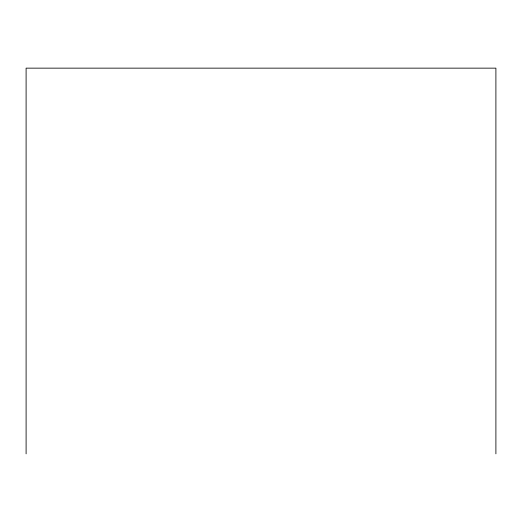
<?xml version="1.0" encoding="UTF-8"?>
<svg xmlns="http://www.w3.org/2000/svg" width="522" height="522" viewBox="0 0 522 522"><rect width="100%" height="100%" fill="white"/><g stroke="black" fill="none" stroke-linecap="round" stroke-linejoin="round"><path stroke-width="0.78" d="M495.9 453.853L495.9 68.147L26.1 68.147L26.1 453.853"/></g></svg>
